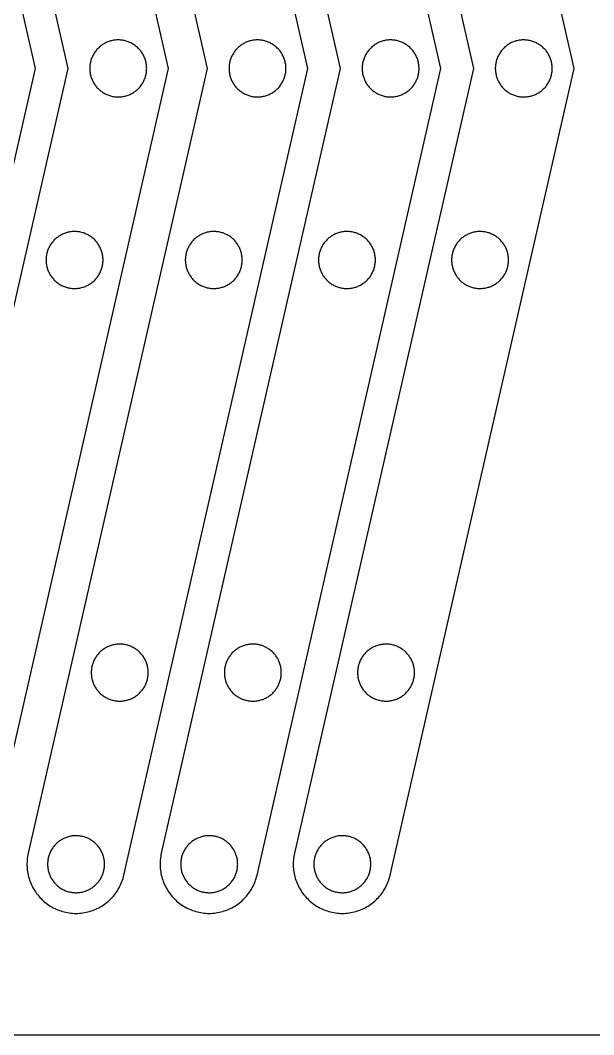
# Model space of a CAD drawing. Header units: millimetres. Extents: x 0 to 600, y 0 to 300.
# Drawn here: x 69.1 to 156.7, y 0 to 154.9 of the extents above; entities that cross this region are included whole.
import ezdxf

# ---------------------------------------------------------------- set-up
doc = ezdxf.new("R2010")
doc.units = ezdxf.units.MM
doc.header["$MEASUREMENT"] = 0
doc.layers.add('Default', color=18, linetype='Continuous', true_color=0x000000)

msp = doc.modelspace()

# ---------------------------------------------------------------- linework, layer by layer
at = {"layer": 'Default'}
for points in [[(0, 0), (600, 0), (600, 300), (0, 300), (0, 0)], [(43.26, 24.36), (71.37, 147.52), (43.26, 270.67)], [(63.61, 24.36), (91.72, 147.52), (63.61, 270.67)], [(84.89, 24.36), (113, 147.52), (84.89, 270.67)], [(105.24, 24.36), (133.35, 147.52), (105.24, 270.67)], [(125.59, 24.36), (153.7, 147.52), (125.59, 270.67)], [(48.99, 267.33), (76.33, 147.52), (48.99, 27.7)], [(70.27, 267.33), (97.61, 147.52), (70.27, 27.7)], [(90.61, 267.33), (117.96, 147.52), (90.61, 27.7)], [(110.96, 267.33), (138.31, 147.52), (110.96, 27.7)], [(88.38, 147.52), (88.37, 147.67), (88.37, 147.82), (88.35, 147.97), (88.34, 148.12), (88.31, 148.27), (88.28, 148.42), (88.25, 148.56), (88.21, 148.71), (88.17, 148.85), (88.12, 149), (88.06, 149.14), (88, 149.28), (87.94, 149.41), (87.87, 149.55), (87.8, 149.68), (87.72, 149.81), (87.64, 149.94), (87.55, 150.06), (87.46, 150.18), (87.37, 150.3), (87.27, 150.41), (87.17, 150.52), (87.06, 150.63), (86.95, 150.74), (86.84, 150.83), (86.72, 150.93), (86.6, 151.02), (86.48, 151.11), (86.35, 151.19), (86.22, 151.27), (86.09, 151.34), (85.96, 151.41), (85.82, 151.48), (85.68, 151.54), (85.54, 151.59), (85.4, 151.64), (85.26, 151.69), (85.11, 151.73), (84.96, 151.76), (84.82, 151.79), (84.67, 151.82), (84.52, 151.84), (84.37, 151.85), (84.22, 151.86), (84.06, 151.87), (83.91, 151.86), (83.76, 151.86), (83.61, 151.85), (83.46, 151.83), (83.31, 151.81), (83.16, 151.78), (83.02, 151.75), (82.87, 151.71), (82.73, 151.67), (82.58, 151.62), (82.44, 151.57), (82.3, 151.51), (82.16, 151.45), (82.03, 151.38), (81.9, 151.31), (81.77, 151.23), (81.64, 151.15), (81.51, 151.07), (81.39, 150.98), (81.27, 150.88), (81.16, 150.79), (81.05, 150.68), (80.94, 150.58), (80.83, 150.47), (80.73, 150.36), (80.64, 150.24), (80.54, 150.12), (80.46, 150), (80.37, 149.87), (80.29, 149.75), (80.22, 149.61), (80.15, 149.48), (80.08, 149.34), (80.02, 149.21), (79.96, 149.07), (79.91, 148.92), (79.86, 148.78), (79.82, 148.64), (79.79, 148.49), (79.76, 148.34), (79.73, 148.19), (79.71, 148.04), (79.69, 147.89), (79.68, 147.74), (79.68, 147.59), (79.68, 147.44), (79.68, 147.29), (79.69, 147.14), (79.71, 146.99), (79.73, 146.84), (79.76, 146.69), (79.79, 146.54), (79.82, 146.4), (79.86, 146.25), (79.91, 146.11), (79.96, 145.97), (80.02, 145.83), (80.08, 145.69), (80.15, 145.55), (80.22, 145.42), (80.29, 145.29), (80.37, 145.16), (80.46, 145.03), (80.54, 144.91), (80.64, 144.79), (80.73, 144.68), (80.83, 144.56), (80.94, 144.45), (81.05, 144.35), (81.16, 144.25), (81.27, 144.15), (81.39, 144.06), (81.51, 143.97), (81.64, 143.88), (81.77, 143.8), (81.9, 143.72), (82.03, 143.65), (82.16, 143.59), (82.3, 143.52), (82.44, 143.47), (82.58, 143.41), (82.73, 143.37), (82.87, 143.32), (83.02, 143.28), (83.16, 143.25), (83.31, 143.22), (83.46, 143.2), (83.61, 143.19), (83.76, 143.17), (83.91, 143.17), (84.06, 143.17), (84.22, 143.17), (84.37, 143.18), (84.52, 143.19), (84.67, 143.21), (84.82, 143.24), (84.96, 143.27), (85.11, 143.3), (85.26, 143.34), (85.4, 143.39), (85.54, 143.44), (85.68, 143.49), (85.82, 143.55), (85.96, 143.62), (86.09, 143.69), (86.22, 143.76), (86.35, 143.84), (86.48, 143.92), (86.6, 144.01), (86.72, 144.1), (86.84, 144.2), (86.95, 144.3), (87.06, 144.4), (87.17, 144.51), (87.27, 144.62), (87.37, 144.73), (87.46, 144.85), (87.55, 144.97), (87.64, 145.1), (87.72, 145.22), (87.8, 145.35), (87.87, 145.48), (87.94, 145.62), (88, 145.76), (88.06, 145.89), (88.12, 146.04), (88.17, 146.18), (88.21, 146.32), (88.25, 146.47), (88.28, 146.62), (88.31, 146.76), (88.34, 146.91), (88.35, 147.06), (88.37, 147.21), (88.37, 147.36), (88.38, 147.52)], [(109.66, 147.52), (109.66, 147.67), (109.65, 147.82), (109.63, 147.97), (109.62, 148.12), (109.59, 148.27), (109.56, 148.42), (109.53, 148.56), (109.49, 148.71), (109.45, 148.85), (109.4, 149), (109.34, 149.14), (109.29, 149.28), (109.22, 149.41), (109.15, 149.55), (109.08, 149.68), (109, 149.81), (108.92, 149.94), (108.84, 150.06), (108.75, 150.18), (108.65, 150.3), (108.55, 150.41), (108.45, 150.52), (108.34, 150.63), (108.23, 150.74), (108.12, 150.83), (108, 150.93), (107.88, 151.02), (107.76, 151.11), (107.63, 151.19), (107.5, 151.27), (107.37, 151.34), (107.24, 151.41), (107.1, 151.48), (106.96, 151.54), (106.82, 151.59), (106.68, 151.64), (106.54, 151.69), (106.39, 151.73), (106.24, 151.76), (106.1, 151.79), (105.95, 151.82), (105.8, 151.84), (105.65, 151.85), (105.5, 151.86), (105.35, 151.87), (105.19, 151.86), (105.04, 151.86), (104.89, 151.85), (104.74, 151.83), (104.59, 151.81), (104.45, 151.78), (104.3, 151.75), (104.15, 151.71), (104.01, 151.67), (103.86, 151.62), (103.72, 151.57), (103.58, 151.51), (103.44, 151.45), (103.31, 151.38), (103.18, 151.31), (103.05, 151.23), (102.92, 151.15), (102.79, 151.07), (102.67, 150.98), (102.55, 150.88), (102.44, 150.79), (102.33, 150.68), (102.22, 150.58), (102.11, 150.47), (102.01, 150.36), (101.92, 150.24), (101.82, 150.12), (101.74, 150), (101.65, 149.87), (101.57, 149.75), (101.5, 149.61), (101.43, 149.48), (101.36, 149.34), (101.3, 149.21), (101.24, 149.07), (101.19, 148.92), (101.15, 148.78), (101.1, 148.64), (101.07, 148.49), (101.04, 148.34), (101.01, 148.19), (100.99, 148.04), (100.97, 147.89), (100.96, 147.74), (100.96, 147.59), (100.96, 147.44), (100.96, 147.29), (100.97, 147.14), (100.99, 146.99), (101.01, 146.84), (101.04, 146.69), (101.07, 146.54), (101.1, 146.4), (101.15, 146.25), (101.19, 146.11), (101.24, 145.97), (101.3, 145.83), (101.36, 145.69), (101.43, 145.55), (101.5, 145.42), (101.57, 145.29), (101.65, 145.16), (101.74, 145.03), (101.82, 144.91), (101.92, 144.79), (102.01, 144.68), (102.11, 144.56), (102.22, 144.45), (102.33, 144.35), (102.44, 144.25), (102.55, 144.15), (102.67, 144.06), (102.79, 143.97), (102.92, 143.88), (103.05, 143.8), (103.18, 143.72), (103.31, 143.65), (103.44, 143.59), (103.58, 143.52), (103.72, 143.47), (103.86, 143.41), (104.01, 143.37), (104.15, 143.32), (104.3, 143.28), (104.45, 143.25), (104.59, 143.22), (104.74, 143.2), (104.89, 143.19), (105.04, 143.17), (105.19, 143.17), (105.35, 143.17), (105.5, 143.17), (105.65, 143.18), (105.8, 143.19), (105.95, 143.21), (106.1, 143.24), (106.24, 143.27), (106.39, 143.3), (106.54, 143.34), (106.68, 143.39), (106.82, 143.44), (106.96, 143.49), (107.1, 143.55), (107.24, 143.62), (107.37, 143.69), (107.5, 143.76), (107.63, 143.84), (107.76, 143.92), (107.88, 144.01), (108, 144.1), (108.12, 144.2), (108.23, 144.3), (108.34, 144.4), (108.45, 144.51), (108.55, 144.62), (108.65, 144.73), (108.75, 144.85), (108.84, 144.97), (108.92, 145.1), (109, 145.22), (109.08, 145.35), (109.15, 145.48), (109.22, 145.62), (109.29, 145.76), (109.34, 145.89), (109.4, 146.04), (109.45, 146.18), (109.49, 146.32), (109.53, 146.47), (109.56, 146.62), (109.59, 146.76), (109.62, 146.91), (109.63, 147.06), (109.65, 147.21), (109.66, 147.36), (109.66, 147.52)], [(130.01, 147.52), (130, 147.67), (129.99, 147.82), (129.98, 147.97), (129.96, 148.12), (129.94, 148.27), (129.91, 148.42), (129.88, 148.56), (129.84, 148.71), (129.79, 148.85), (129.75, 149), (129.69, 149.14), (129.63, 149.28), (129.57, 149.41), (129.5, 149.55), (129.43, 149.68), (129.35, 149.81), (129.27, 149.94), (129.18, 150.06), (129.09, 150.18), (129, 150.3), (128.9, 150.41), (128.8, 150.52), (128.69, 150.63), (128.58, 150.74), (128.47, 150.83), (128.35, 150.93), (128.23, 151.02), (128.11, 151.11), (127.98, 151.19), (127.85, 151.27), (127.72, 151.34), (127.59, 151.41), (127.45, 151.48), (127.31, 151.54), (127.17, 151.59), (127.03, 151.64), (126.88, 151.69), (126.74, 151.73), (126.59, 151.76), (126.44, 151.79), (126.29, 151.82), (126.15, 151.84), (125.99, 151.85), (125.84, 151.86), (125.69, 151.87), (125.54, 151.86), (125.39, 151.86), (125.24, 151.85), (125.09, 151.83), (124.94, 151.81), (124.79, 151.78), (124.65, 151.75), (124.5, 151.71), (124.35, 151.67), (124.21, 151.62), (124.07, 151.57), (123.93, 151.51), (123.79, 151.45), (123.66, 151.38), (123.52, 151.31), (123.39, 151.23), (123.27, 151.15), (123.14, 151.07), (123.02, 150.98), (122.9, 150.88), (122.79, 150.79), (122.67, 150.68), (122.57, 150.58), (122.46, 150.47), (122.36, 150.36), (122.26, 150.24), (122.17, 150.12), (122.08, 150), (122, 149.87), (121.92, 149.75), (121.84, 149.61), (121.77, 149.48), (121.71, 149.34), (121.65, 149.21), (121.59, 149.07), (121.54, 148.92), (121.49, 148.78), (121.45, 148.64), (121.42, 148.49), (121.38, 148.34), (121.36, 148.19), (121.34, 148.04), (121.32, 147.89), (121.31, 147.74), (121.31, 147.59), (121.31, 147.44), (121.31, 147.29), (121.32, 147.14), (121.34, 146.99), (121.36, 146.84), (121.38, 146.69), (121.42, 146.54), (121.45, 146.4), (121.49, 146.25), (121.54, 146.11), (121.59, 145.97), (121.65, 145.83), (121.71, 145.69), (121.77, 145.55), (121.84, 145.42), (121.92, 145.29), (122, 145.16), (122.08, 145.03), (122.17, 144.91), (122.26, 144.79), (122.36, 144.68), (122.46, 144.56), (122.57, 144.45), (122.67, 144.35), (122.79, 144.25), (122.9, 144.15), (123.02, 144.06), (123.14, 143.97), (123.27, 143.88), (123.39, 143.8), (123.52, 143.72), (123.66, 143.65), (123.79, 143.59), (123.93, 143.52), (124.07, 143.47), (124.21, 143.41), (124.35, 143.37), (124.5, 143.32), (124.65, 143.28), (124.79, 143.25), (124.94, 143.22), (125.09, 143.2), (125.24, 143.19), (125.39, 143.17), (125.54, 143.17), (125.69, 143.17), (125.84, 143.17), (125.99, 143.18), (126.15, 143.19), (126.29, 143.21), (126.44, 143.24), (126.59, 143.27), (126.74, 143.3), (126.88, 143.34), (127.03, 143.39), (127.17, 143.44), (127.31, 143.49), (127.45, 143.55), (127.59, 143.62), (127.72, 143.69), (127.85, 143.76), (127.98, 143.84), (128.11, 143.92), (128.23, 144.01), (128.35, 144.1), (128.47, 144.2), (128.58, 144.3), (128.69, 144.4), (128.8, 144.51), (128.9, 144.62), (129, 144.73), (129.09, 144.85), (129.18, 144.97), (129.27, 145.1), (129.35, 145.22), (129.43, 145.35), (129.5, 145.48), (129.57, 145.62), (129.63, 145.76), (129.69, 145.89), (129.75, 146.04), (129.79, 146.18), (129.84, 146.32), (129.88, 146.47), (129.91, 146.62), (129.94, 146.76), (129.96, 146.91), (129.98, 147.06), (129.99, 147.21), (130, 147.36), (130.01, 147.52)], [(150.35, 147.52), (150.35, 147.67), (150.34, 147.82), (150.33, 147.97), (150.31, 148.12), (150.29, 148.27), (150.26, 148.42), (150.23, 148.56), (150.19, 148.71), (150.14, 148.85), (150.09, 149), (150.04, 149.14), (149.98, 149.28), (149.92, 149.41), (149.85, 149.55), (149.78, 149.68), (149.7, 149.81), (149.62, 149.94), (149.53, 150.06), (149.44, 150.18), (149.35, 150.3), (149.25, 150.41), (149.14, 150.52), (149.04, 150.63), (148.93, 150.74), (148.82, 150.83), (148.7, 150.93), (148.58, 151.02), (148.45, 151.11), (148.33, 151.19), (148.2, 151.27), (148.07, 151.34), (147.93, 151.41), (147.8, 151.48), (147.66, 151.54), (147.52, 151.59), (147.38, 151.64), (147.23, 151.69), (147.09, 151.73), (146.94, 151.76), (146.79, 151.79), (146.64, 151.82), (146.49, 151.84), (146.34, 151.85), (146.19, 151.86), (146.04, 151.87), (145.89, 151.86), (145.74, 151.86), (145.59, 151.85), (145.44, 151.83), (145.29, 151.81), (145.14, 151.78), (144.99, 151.75), (144.85, 151.71), (144.7, 151.67), (144.56, 151.62), (144.42, 151.57), (144.28, 151.51), (144.14, 151.45), (144, 151.38), (143.87, 151.31), (143.74, 151.23), (143.61, 151.15), (143.49, 151.07), (143.37, 150.98), (143.25, 150.88), (143.13, 150.79), (143.02, 150.68), (142.91, 150.58), (142.81, 150.47), (142.71, 150.36), (142.61, 150.24), (142.52, 150.12), (142.43, 150), (142.35, 149.87), (142.27, 149.75), (142.19, 149.61), (142.12, 149.48), (142.06, 149.34), (141.99, 149.21), (141.94, 149.07), (141.89, 148.92), (141.84, 148.78), (141.8, 148.64), (141.76, 148.49), (141.73, 148.34), (141.71, 148.19), (141.69, 148.04), (141.67, 147.89), (141.66, 147.74), (141.65, 147.59), (141.65, 147.44), (141.66, 147.29), (141.67, 147.14), (141.69, 146.99), (141.71, 146.84), (141.73, 146.69), (141.76, 146.54), (141.8, 146.4), (141.84, 146.25), (141.89, 146.11), (141.94, 145.97), (141.99, 145.83), (142.06, 145.69), (142.12, 145.55), (142.19, 145.42), (142.27, 145.29), (142.35, 145.16), (142.43, 145.03), (142.52, 144.91), (142.61, 144.79), (142.71, 144.68), (142.81, 144.56), (142.91, 144.45), (143.02, 144.35), (143.13, 144.25), (143.25, 144.15), (143.37, 144.06), (143.49, 143.97), (143.61, 143.88), (143.74, 143.8), (143.87, 143.72), (144, 143.65), (144.14, 143.59), (144.28, 143.52), (144.42, 143.47), (144.56, 143.41), (144.7, 143.37), (144.85, 143.32), (144.99, 143.28), (145.14, 143.25), (145.29, 143.22), (145.44, 143.2), (145.59, 143.19), (145.74, 143.17), (145.89, 143.17), (146.04, 143.17), (146.19, 143.17), (146.34, 143.18), (146.49, 143.19), (146.64, 143.21), (146.79, 143.24), (146.94, 143.27), (147.09, 143.3), (147.23, 143.34), (147.38, 143.39), (147.52, 143.44), (147.66, 143.49), (147.8, 143.55), (147.93, 143.62), (148.07, 143.69), (148.2, 143.76), (148.33, 143.84), (148.45, 143.92), (148.58, 144.01), (148.7, 144.1), (148.82, 144.2), (148.93, 144.3), (149.04, 144.4), (149.14, 144.51), (149.25, 144.62), (149.35, 144.73), (149.44, 144.85), (149.53, 144.97), (149.62, 145.1), (149.7, 145.22), (149.78, 145.35), (149.85, 145.48), (149.92, 145.62), (149.98, 145.76), (150.04, 145.89), (150.09, 146.04), (150.14, 146.18), (150.19, 146.32), (150.23, 146.47), (150.26, 146.62), (150.29, 146.76), (150.31, 146.91), (150.33, 147.06), (150.34, 147.21), (150.35, 147.36), (150.35, 147.52)], [(81.7, 118.27), (81.7, 118.42), (81.69, 118.57), (81.68, 118.72), (81.66, 118.87), (81.64, 119.02), (81.61, 119.17), (81.57, 119.31), (81.53, 119.46), (81.49, 119.61), (81.44, 119.75), (81.39, 119.89), (81.33, 120.03), (81.27, 120.17), (81.2, 120.3), (81.12, 120.43), (81.05, 120.56), (80.97, 120.69), (80.88, 120.81), (80.79, 120.93), (80.69, 121.05), (80.6, 121.17), (80.49, 121.28), (80.39, 121.38), (80.28, 121.49), (80.16, 121.59), (80.05, 121.68), (79.93, 121.77), (79.8, 121.86), (79.68, 121.94), (79.55, 122.02), (79.42, 122.1), (79.28, 122.17), (79.15, 122.23), (79.01, 122.29), (78.87, 122.35), (78.72, 122.4), (78.58, 122.44), (78.43, 122.48), (78.29, 122.52), (78.14, 122.55), (77.99, 122.57), (77.84, 122.59), (77.69, 122.6), (77.54, 122.61), (77.39, 122.62), (77.24, 122.62), (77.09, 122.61), (76.94, 122.6), (76.79, 122.58), (76.64, 122.56), (76.49, 122.53), (76.34, 122.5), (76.2, 122.46), (76.05, 122.42), (75.91, 122.37), (75.77, 122.32), (75.63, 122.26), (75.49, 122.2), (75.35, 122.13), (75.22, 122.06), (75.09, 121.98), (74.96, 121.9), (74.84, 121.82), (74.72, 121.73), (74.6, 121.64), (74.48, 121.54), (74.37, 121.44), (74.26, 121.33), (74.16, 121.22), (74.06, 121.11), (73.96, 120.99), (73.87, 120.87), (73.78, 120.75), (73.7, 120.63), (73.62, 120.5), (73.54, 120.37), (73.47, 120.23), (73.4, 120.1), (73.34, 119.96), (73.29, 119.82), (73.24, 119.68), (73.19, 119.53), (73.15, 119.39), (73.11, 119.24), (73.08, 119.09), (73.05, 118.94), (73.03, 118.8), (73.02, 118.65), (73.01, 118.49), (73, 118.34), (73, 118.19), (73.01, 118.04), (73.02, 117.89), (73.03, 117.74), (73.05, 117.59), (73.08, 117.44), (73.11, 117.29), (73.15, 117.15), (73.19, 117), (73.24, 116.86), (73.29, 116.72), (73.34, 116.58), (73.4, 116.44), (73.47, 116.3), (73.54, 116.17), (73.62, 116.04), (73.7, 115.91), (73.78, 115.79), (73.87, 115.66), (73.96, 115.54), (74.06, 115.43), (74.16, 115.31), (74.26, 115.21), (74.37, 115.1), (74.48, 115), (74.6, 114.9), (74.72, 114.81), (74.84, 114.72), (74.96, 114.63), (75.09, 114.55), (75.22, 114.48), (75.35, 114.4), (75.49, 114.34), (75.63, 114.27), (75.77, 114.22), (75.91, 114.16), (76.05, 114.12), (76.2, 114.07), (76.34, 114.04), (76.49, 114), (76.64, 113.98), (76.79, 113.95), (76.94, 113.94), (77.09, 113.93), (77.24, 113.92), (77.39, 113.92), (77.54, 113.92), (77.69, 113.93), (77.84, 113.95), (77.99, 113.97), (78.14, 113.99), (78.29, 114.02), (78.43, 114.06), (78.58, 114.1), (78.72, 114.14), (78.87, 114.19), (79.01, 114.25), (79.15, 114.31), (79.28, 114.37), (79.42, 114.44), (79.55, 114.51), (79.68, 114.59), (79.8, 114.67), (79.93, 114.76), (80.05, 114.85), (80.16, 114.95), (80.28, 115.05), (80.39, 115.15), (80.49, 115.26), (80.6, 115.37), (80.69, 115.48), (80.79, 115.6), (80.88, 115.72), (80.97, 115.85), (81.05, 115.97), (81.12, 116.1), (81.2, 116.24), (81.27, 116.37), (81.33, 116.51), (81.39, 116.65), (81.44, 116.79), (81.49, 116.93), (81.53, 117.08), (81.57, 117.22), (81.61, 117.37), (81.64, 117.52), (81.66, 117.67), (81.68, 117.82), (81.69, 117.97), (81.7, 118.12), (81.7, 118.27)], [(102.98, 118.27), (102.98, 118.42), (102.97, 118.57), (102.96, 118.72), (102.94, 118.87), (102.92, 119.02), (102.89, 119.17), (102.85, 119.31), (102.82, 119.46), (102.77, 119.61), (102.72, 119.75), (102.67, 119.89), (102.61, 120.03), (102.55, 120.17), (102.48, 120.3), (102.41, 120.43), (102.33, 120.56), (102.25, 120.69), (102.16, 120.81), (102.07, 120.93), (101.98, 121.05), (101.88, 121.17), (101.77, 121.28), (101.67, 121.38), (101.56, 121.49), (101.44, 121.59), (101.33, 121.68), (101.21, 121.77), (101.08, 121.86), (100.96, 121.94), (100.83, 122.02), (100.7, 122.1), (100.56, 122.17), (100.43, 122.23), (100.29, 122.29), (100.15, 122.35), (100.01, 122.4), (99.86, 122.44), (99.72, 122.48), (99.57, 122.52), (99.42, 122.55), (99.27, 122.57), (99.12, 122.59), (98.97, 122.6), (98.82, 122.61), (98.67, 122.62), (98.52, 122.62), (98.37, 122.61), (98.22, 122.6), (98.07, 122.58), (97.92, 122.56), (97.77, 122.53), (97.62, 122.5), (97.48, 122.46), (97.33, 122.42), (97.19, 122.37), (97.05, 122.32), (96.91, 122.26), (96.77, 122.2), (96.63, 122.13), (96.5, 122.06), (96.37, 121.98), (96.24, 121.9), (96.12, 121.82), (96, 121.73), (95.88, 121.64), (95.76, 121.54), (95.65, 121.44), (95.54, 121.33), (95.44, 121.22), (95.34, 121.11), (95.24, 120.99), (95.15, 120.87), (95.06, 120.75), (94.98, 120.63), (94.9, 120.5), (94.82, 120.37), (94.75, 120.23), (94.69, 120.1), (94.62, 119.96), (94.57, 119.82), (94.52, 119.68), (94.47, 119.53), (94.43, 119.39), (94.39, 119.24), (94.36, 119.09), (94.34, 118.94), (94.31, 118.8), (94.3, 118.65), (94.29, 118.49), (94.28, 118.34), (94.28, 118.19), (94.29, 118.04), (94.3, 117.89), (94.31, 117.74), (94.34, 117.59), (94.36, 117.44), (94.39, 117.29), (94.43, 117.15), (94.47, 117), (94.52, 116.86), (94.57, 116.72), (94.62, 116.58), (94.69, 116.44), (94.75, 116.3), (94.82, 116.17), (94.9, 116.04), (94.98, 115.91), (95.06, 115.79), (95.15, 115.66), (95.24, 115.54), (95.34, 115.43), (95.44, 115.31), (95.54, 115.21), (95.65, 115.1), (95.76, 115), (95.88, 114.9), (96, 114.81), (96.12, 114.72), (96.24, 114.63), (96.37, 114.55), (96.5, 114.48), (96.63, 114.4), (96.77, 114.34), (96.91, 114.27), (97.05, 114.22), (97.19, 114.16), (97.33, 114.12), (97.48, 114.07), (97.62, 114.04), (97.77, 114), (97.92, 113.98), (98.07, 113.95), (98.22, 113.94), (98.37, 113.93), (98.52, 113.92), (98.67, 113.92), (98.82, 113.92), (98.97, 113.93), (99.12, 113.95), (99.27, 113.97), (99.42, 113.99), (99.57, 114.02), (99.72, 114.06), (99.86, 114.1), (100.01, 114.14), (100.15, 114.19), (100.29, 114.25), (100.43, 114.31), (100.56, 114.37), (100.7, 114.44), (100.83, 114.51), (100.96, 114.59), (101.08, 114.67), (101.21, 114.76), (101.33, 114.85), (101.44, 114.95), (101.56, 115.05), (101.67, 115.15), (101.77, 115.26), (101.88, 115.37), (101.98, 115.48), (102.07, 115.6), (102.16, 115.72), (102.25, 115.85), (102.33, 115.97), (102.41, 116.1), (102.48, 116.24), (102.55, 116.37), (102.61, 116.51), (102.67, 116.65), (102.72, 116.79), (102.77, 116.93), (102.82, 117.08), (102.85, 117.22), (102.89, 117.37), (102.92, 117.52), (102.94, 117.67), (102.96, 117.82), (102.97, 117.97), (102.98, 118.12), (102.98, 118.27)], [(123.33, 118.27), (123.33, 118.42), (123.32, 118.57), (123.31, 118.72), (123.29, 118.87), (123.26, 119.02), (123.24, 119.17), (123.2, 119.31), (123.16, 119.46), (123.12, 119.61), (123.07, 119.75), (123.02, 119.89), (122.96, 120.03), (122.89, 120.17), (122.83, 120.3), (122.75, 120.43), (122.68, 120.56), (122.59, 120.69), (122.51, 120.81), (122.42, 120.93), (122.32, 121.05), (122.22, 121.17), (122.12, 121.28), (122.02, 121.38), (121.91, 121.49), (121.79, 121.59), (121.68, 121.68), (121.55, 121.77), (121.43, 121.86), (121.31, 121.94), (121.18, 122.02), (121.04, 122.1), (120.91, 122.17), (120.77, 122.23), (120.64, 122.29), (120.5, 122.35), (120.35, 122.4), (120.21, 122.44), (120.06, 122.48), (119.92, 122.52), (119.77, 122.55), (119.62, 122.57), (119.47, 122.59), (119.32, 122.6), (119.17, 122.61), (119.02, 122.62), (118.87, 122.62), (118.72, 122.61), (118.57, 122.6), (118.42, 122.58), (118.27, 122.56), (118.12, 122.53), (117.97, 122.5), (117.82, 122.46), (117.68, 122.42), (117.54, 122.37), (117.39, 122.32), (117.25, 122.26), (117.12, 122.2), (116.98, 122.13), (116.85, 122.06), (116.72, 121.98), (116.59, 121.9), (116.47, 121.82), (116.34, 121.73), (116.23, 121.64), (116.11, 121.54), (116, 121.44), (115.89, 121.33), (115.79, 121.22), (115.69, 121.11), (115.59, 120.99), (115.5, 120.87), (115.41, 120.75), (115.32, 120.63), (115.24, 120.5), (115.17, 120.37), (115.1, 120.23), (115.03, 120.1), (114.97, 119.96), (114.92, 119.82), (114.86, 119.68), (114.82, 119.53), (114.78, 119.39), (114.74, 119.24), (114.71, 119.09), (114.68, 118.94), (114.66, 118.8), (114.65, 118.65), (114.64, 118.49), (114.63, 118.34), (114.63, 118.19), (114.64, 118.04), (114.65, 117.89), (114.66, 117.74), (114.68, 117.59), (114.71, 117.44), (114.74, 117.29), (114.78, 117.15), (114.82, 117), (114.86, 116.86), (114.92, 116.72), (114.97, 116.58), (115.03, 116.44), (115.1, 116.3), (115.17, 116.17), (115.24, 116.04), (115.32, 115.91), (115.41, 115.79), (115.5, 115.66), (115.59, 115.54), (115.69, 115.43), (115.79, 115.31), (115.89, 115.21), (116, 115.1), (116.11, 115), (116.23, 114.9), (116.34, 114.81), (116.47, 114.72), (116.59, 114.63), (116.72, 114.55), (116.85, 114.48), (116.98, 114.4), (117.12, 114.34), (117.25, 114.27), (117.39, 114.22), (117.54, 114.16), (117.68, 114.12), (117.82, 114.07), (117.97, 114.04), (118.12, 114), (118.27, 113.98), (118.42, 113.95), (118.57, 113.94), (118.72, 113.93), (118.87, 113.92), (119.02, 113.92), (119.17, 113.92), (119.32, 113.93), (119.47, 113.95), (119.62, 113.97), (119.77, 113.99), (119.92, 114.02), (120.06, 114.06), (120.21, 114.1), (120.35, 114.14), (120.5, 114.19), (120.64, 114.25), (120.77, 114.31), (120.91, 114.37), (121.04, 114.44), (121.18, 114.51), (121.31, 114.59), (121.43, 114.67), (121.55, 114.76), (121.68, 114.85), (121.79, 114.95), (121.91, 115.05), (122.02, 115.15), (122.12, 115.26), (122.22, 115.37), (122.32, 115.48), (122.42, 115.6), (122.51, 115.72), (122.59, 115.85), (122.68, 115.97), (122.75, 116.1), (122.83, 116.24), (122.89, 116.37), (122.96, 116.51), (123.02, 116.65), (123.07, 116.79), (123.12, 116.93), (123.16, 117.08), (123.2, 117.22), (123.24, 117.37), (123.26, 117.52), (123.29, 117.67), (123.31, 117.82), (123.32, 117.97), (123.33, 118.12), (123.33, 118.27)], [(143.68, 118.27), (143.67, 118.42), (143.67, 118.57), (143.65, 118.72), (143.64, 118.87), (143.61, 119.02), (143.58, 119.17), (143.55, 119.31), (143.51, 119.46), (143.47, 119.61), (143.42, 119.75), (143.36, 119.89), (143.31, 120.03), (143.24, 120.17), (143.17, 120.3), (143.1, 120.43), (143.02, 120.56), (142.94, 120.69), (142.86, 120.81), (142.76, 120.93), (142.67, 121.05), (142.57, 121.17), (142.47, 121.28), (142.36, 121.38), (142.25, 121.49), (142.14, 121.59), (142.02, 121.68), (141.9, 121.77), (141.78, 121.86), (141.65, 121.94), (141.52, 122.02), (141.39, 122.1), (141.26, 122.17), (141.12, 122.23), (140.98, 122.29), (140.84, 122.35), (140.7, 122.4), (140.56, 122.44), (140.41, 122.48), (140.26, 122.52), (140.12, 122.55), (139.97, 122.57), (139.82, 122.59), (139.67, 122.6), (139.52, 122.61), (139.37, 122.62), (139.21, 122.62), (139.06, 122.61), (138.91, 122.6), (138.76, 122.58), (138.61, 122.56), (138.46, 122.53), (138.32, 122.5), (138.17, 122.46), (138.03, 122.42), (137.88, 122.37), (137.74, 122.32), (137.6, 122.26), (137.46, 122.2), (137.33, 122.13), (137.2, 122.06), (137.07, 121.98), (136.94, 121.9), (136.81, 121.82), (136.69, 121.73), (136.57, 121.64), (136.46, 121.54), (136.35, 121.44), (136.24, 121.33), (136.13, 121.22), (136.03, 121.11), (135.94, 120.99), (135.84, 120.87), (135.76, 120.75), (135.67, 120.63), (135.59, 120.5), (135.52, 120.37), (135.45, 120.23), (135.38, 120.1), (135.32, 119.96), (135.26, 119.82), (135.21, 119.68), (135.17, 119.53), (135.12, 119.39), (135.09, 119.24), (135.06, 119.09), (135.03, 118.94), (135.01, 118.8), (134.99, 118.65), (134.98, 118.49), (134.98, 118.34), (134.98, 118.19), (134.98, 118.04), (134.99, 117.89), (135.01, 117.74), (135.03, 117.59), (135.06, 117.44), (135.09, 117.29), (135.12, 117.15), (135.17, 117), (135.21, 116.86), (135.26, 116.72), (135.32, 116.58), (135.38, 116.44), (135.45, 116.3), (135.52, 116.17), (135.59, 116.04), (135.67, 115.91), (135.76, 115.79), (135.84, 115.66), (135.94, 115.54), (136.03, 115.43), (136.13, 115.31), (136.24, 115.21), (136.35, 115.1), (136.46, 115), (136.57, 114.9), (136.69, 114.81), (136.81, 114.72), (136.94, 114.63), (137.07, 114.55), (137.2, 114.48), (137.33, 114.4), (137.46, 114.34), (137.6, 114.27), (137.74, 114.22), (137.88, 114.16), (138.03, 114.12), (138.17, 114.07), (138.32, 114.04), (138.46, 114), (138.61, 113.98), (138.76, 113.95), (138.91, 113.94), (139.06, 113.93), (139.21, 113.92), (139.37, 113.92), (139.52, 113.92), (139.67, 113.93), (139.82, 113.95), (139.97, 113.97), (140.12, 113.99), (140.26, 114.02), (140.41, 114.06), (140.56, 114.1), (140.7, 114.14), (140.84, 114.19), (140.98, 114.25), (141.12, 114.31), (141.26, 114.37), (141.39, 114.44), (141.52, 114.51), (141.65, 114.59), (141.78, 114.67), (141.9, 114.76), (142.02, 114.85), (142.14, 114.95), (142.25, 115.05), (142.36, 115.15), (142.47, 115.26), (142.57, 115.37), (142.67, 115.48), (142.76, 115.6), (142.86, 115.72), (142.94, 115.85), (143.02, 115.97), (143.1, 116.1), (143.17, 116.24), (143.24, 116.37), (143.31, 116.51), (143.36, 116.65), (143.42, 116.79), (143.47, 116.93), (143.51, 117.08), (143.55, 117.22), (143.58, 117.37), (143.61, 117.52), (143.64, 117.67), (143.65, 117.82), (143.67, 117.97), (143.67, 118.12), (143.68, 118.27)], [(88.6, 55.28), (88.6, 55.43), (88.59, 55.58), (88.58, 55.73), (88.56, 55.88), (88.54, 56.03), (88.51, 56.18), (88.48, 56.32), (88.44, 56.47), (88.39, 56.61), (88.35, 56.76), (88.29, 56.9), (88.23, 57.04), (88.17, 57.17), (88.1, 57.31), (88.03, 57.44), (87.95, 57.57), (87.87, 57.7), (87.78, 57.82), (87.69, 57.94), (87.6, 58.06), (87.5, 58.17), (87.4, 58.28), (87.29, 58.39), (87.18, 58.5), (87.07, 58.6), (86.95, 58.69), (86.83, 58.78), (86.71, 58.87), (86.58, 58.95), (86.45, 59.03), (86.32, 59.1), (86.19, 59.17), (86.05, 59.24), (85.91, 59.3), (85.77, 59.35), (85.63, 59.4), (85.48, 59.45), (85.34, 59.49), (85.19, 59.52), (85.04, 59.55), (84.89, 59.58), (84.74, 59.6), (84.59, 59.61), (84.44, 59.62), (84.29, 59.63), (84.14, 59.62), (83.99, 59.62), (83.84, 59.61), (83.69, 59.59), (83.54, 59.57), (83.39, 59.54), (83.24, 59.51), (83.1, 59.47), (82.95, 59.43), (82.81, 59.38), (82.67, 59.33), (82.53, 59.27), (82.39, 59.21), (82.26, 59.14), (82.12, 59.07), (81.99, 58.99), (81.87, 58.91), (81.74, 58.83), (81.62, 58.74), (81.5, 58.64), (81.39, 58.55), (81.27, 58.44), (81.17, 58.34), (81.06, 58.23), (80.96, 58.12), (80.86, 58), (80.77, 57.88), (80.68, 57.76), (80.6, 57.63), (80.52, 57.51), (80.44, 57.37), (80.37, 57.24), (80.31, 57.11), (80.25, 56.97), (80.19, 56.83), (80.14, 56.68), (80.09, 56.54), (80.05, 56.4), (80.01, 56.25), (79.98, 56.1), (79.96, 55.95), (79.94, 55.8), (79.92, 55.65), (79.91, 55.5), (79.91, 55.35), (79.91, 55.2), (79.91, 55.05), (79.92, 54.9), (79.94, 54.75), (79.96, 54.6), (79.98, 54.45), (80.01, 54.3), (80.05, 54.16), (80.09, 54.01), (80.14, 53.87), (80.19, 53.73), (80.25, 53.59), (80.31, 53.45), (80.37, 53.31), (80.44, 53.18), (80.52, 53.05), (80.6, 52.92), (80.68, 52.79), (80.77, 52.67), (80.86, 52.55), (80.96, 52.44), (81.06, 52.32), (81.17, 52.21), (81.27, 52.11), (81.39, 52.01), (81.5, 51.91), (81.62, 51.82), (81.74, 51.73), (81.87, 51.64), (81.99, 51.56), (82.12, 51.48), (82.26, 51.41), (82.39, 51.35), (82.53, 51.28), (82.67, 51.23), (82.81, 51.17), (82.95, 51.13), (83.1, 51.08), (83.24, 51.05), (83.39, 51.01), (83.54, 50.99), (83.69, 50.96), (83.84, 50.95), (83.99, 50.93), (84.14, 50.93), (84.29, 50.93), (84.44, 50.93), (84.59, 50.94), (84.74, 50.95), (84.89, 50.97), (85.04, 51), (85.19, 51.03), (85.34, 51.06), (85.48, 51.1), (85.63, 51.15), (85.77, 51.2), (85.91, 51.25), (86.05, 51.31), (86.19, 51.38), (86.32, 51.45), (86.45, 51.52), (86.58, 51.6), (86.71, 51.68), (86.83, 51.77), (86.95, 51.86), (87.07, 51.96), (87.18, 52.06), (87.29, 52.16), (87.4, 52.27), (87.5, 52.38), (87.6, 52.49), (87.69, 52.61), (87.78, 52.73), (87.87, 52.86), (87.95, 52.98), (88.03, 53.11), (88.1, 53.24), (88.17, 53.38), (88.23, 53.52), (88.29, 53.66), (88.35, 53.8), (88.39, 53.94), (88.44, 54.08), (88.48, 54.23), (88.51, 54.38), (88.54, 54.53), (88.56, 54.67), (88.58, 54.82), (88.59, 54.97), (88.6, 55.13), (88.6, 55.28)], [(108.95, 55.28), (108.95, 55.43), (108.94, 55.58), (108.93, 55.73), (108.91, 55.88), (108.89, 56.03), (108.86, 56.18), (108.82, 56.32), (108.79, 56.47), (108.74, 56.61), (108.69, 56.76), (108.64, 56.9), (108.58, 57.04), (108.52, 57.17), (108.45, 57.31), (108.38, 57.44), (108.3, 57.57), (108.22, 57.7), (108.13, 57.82), (108.04, 57.94), (107.95, 58.06), (107.85, 58.17), (107.74, 58.28), (107.64, 58.39), (107.53, 58.5), (107.41, 58.6), (107.3, 58.69), (107.18, 58.78), (107.05, 58.87), (106.93, 58.95), (106.8, 59.03), (106.67, 59.1), (106.53, 59.17), (106.4, 59.24), (106.26, 59.3), (106.12, 59.35), (105.98, 59.4), (105.83, 59.45), (105.69, 59.49), (105.54, 59.52), (105.39, 59.55), (105.24, 59.58), (105.09, 59.6), (104.94, 59.61), (104.79, 59.62), (104.64, 59.63), (104.49, 59.62), (104.34, 59.62), (104.19, 59.61), (104.04, 59.59), (103.89, 59.57), (103.74, 59.54), (103.59, 59.51), (103.45, 59.47), (103.3, 59.43), (103.16, 59.38), (103.02, 59.33), (102.88, 59.27), (102.74, 59.21), (102.6, 59.14), (102.47, 59.07), (102.34, 58.99), (102.21, 58.91), (102.09, 58.83), (101.97, 58.74), (101.85, 58.64), (101.73, 58.55), (101.62, 58.44), (101.51, 58.34), (101.41, 58.23), (101.31, 58.12), (101.21, 58), (101.12, 57.88), (101.03, 57.76), (100.95, 57.63), (100.87, 57.51), (100.79, 57.37), (100.72, 57.24), (100.66, 57.11), (100.59, 56.97), (100.54, 56.83), (100.49, 56.68), (100.44, 56.54), (100.4, 56.4), (100.36, 56.25), (100.33, 56.1), (100.31, 55.95), (100.28, 55.8), (100.27, 55.65), (100.26, 55.5), (100.25, 55.35), (100.25, 55.2), (100.26, 55.05), (100.27, 54.9), (100.28, 54.75), (100.31, 54.6), (100.33, 54.45), (100.36, 54.3), (100.4, 54.16), (100.44, 54.01), (100.49, 53.87), (100.54, 53.73), (100.59, 53.59), (100.66, 53.45), (100.72, 53.31), (100.79, 53.18), (100.87, 53.05), (100.95, 52.92), (101.03, 52.79), (101.12, 52.67), (101.21, 52.55), (101.31, 52.44), (101.41, 52.32), (101.51, 52.21), (101.62, 52.11), (101.73, 52.01), (101.85, 51.91), (101.97, 51.82), (102.09, 51.73), (102.21, 51.64), (102.34, 51.56), (102.47, 51.48), (102.6, 51.41), (102.74, 51.35), (102.88, 51.28), (103.02, 51.23), (103.16, 51.17), (103.3, 51.13), (103.45, 51.08), (103.59, 51.05), (103.74, 51.01), (103.89, 50.99), (104.04, 50.96), (104.19, 50.95), (104.34, 50.93), (104.49, 50.93), (104.64, 50.93), (104.79, 50.93), (104.94, 50.94), (105.09, 50.95), (105.24, 50.97), (105.39, 51), (105.54, 51.03), (105.69, 51.06), (105.83, 51.1), (105.98, 51.15), (106.12, 51.2), (106.26, 51.25), (106.4, 51.31), (106.53, 51.38), (106.67, 51.45), (106.8, 51.52), (106.93, 51.6), (107.05, 51.68), (107.18, 51.77), (107.3, 51.86), (107.41, 51.96), (107.53, 52.06), (107.64, 52.16), (107.74, 52.27), (107.85, 52.38), (107.95, 52.49), (108.04, 52.61), (108.13, 52.73), (108.22, 52.86), (108.3, 52.98), (108.38, 53.11), (108.45, 53.24), (108.52, 53.38), (108.58, 53.52), (108.64, 53.66), (108.69, 53.8), (108.74, 53.94), (108.79, 54.08), (108.82, 54.23), (108.86, 54.38), (108.89, 54.53), (108.91, 54.67), (108.93, 54.82), (108.94, 54.97), (108.95, 55.13), (108.95, 55.28)], [(129.3, 55.28), (129.3, 55.43), (129.29, 55.58), (129.28, 55.73), (129.26, 55.88), (129.23, 56.03), (129.21, 56.18), (129.17, 56.32), (129.13, 56.47), (129.09, 56.61), (129.04, 56.76), (128.99, 56.9), (128.93, 57.04), (128.86, 57.17), (128.8, 57.31), (128.72, 57.44), (128.65, 57.57), (128.56, 57.7), (128.48, 57.82), (128.39, 57.94), (128.29, 58.06), (128.19, 58.17), (128.09, 58.28), (127.99, 58.39), (127.88, 58.5), (127.76, 58.6), (127.65, 58.69), (127.53, 58.78), (127.4, 58.87), (127.28, 58.95), (127.15, 59.03), (127.01, 59.1), (126.88, 59.17), (126.74, 59.24), (126.61, 59.3), (126.47, 59.35), (126.32, 59.4), (126.18, 59.45), (126.03, 59.49), (125.89, 59.52), (125.74, 59.55), (125.59, 59.58), (125.44, 59.6), (125.29, 59.61), (125.14, 59.62), (124.99, 59.63), (124.84, 59.62), (124.69, 59.62), (124.54, 59.61), (124.39, 59.59), (124.24, 59.57), (124.09, 59.54), (123.94, 59.51), (123.79, 59.47), (123.65, 59.43), (123.51, 59.38), (123.36, 59.33), (123.22, 59.27), (123.09, 59.21), (122.95, 59.14), (122.82, 59.07), (122.69, 58.99), (122.56, 58.91), (122.44, 58.83), (122.31, 58.74), (122.2, 58.64), (122.08, 58.55), (121.97, 58.44), (121.86, 58.34), (121.76, 58.23), (121.66, 58.12), (121.56, 58), (121.47, 57.88), (121.38, 57.76), (121.29, 57.63), (121.21, 57.51), (121.14, 57.37), (121.07, 57.24), (121, 57.11), (120.94, 56.97), (120.89, 56.83), (120.83, 56.68), (120.79, 56.54), (120.75, 56.4), (120.71, 56.25), (120.68, 56.1), (120.65, 55.95), (120.63, 55.8), (120.62, 55.65), (120.61, 55.5), (120.6, 55.35), (120.6, 55.2), (120.61, 55.05), (120.62, 54.9), (120.63, 54.75), (120.65, 54.6), (120.68, 54.45), (120.71, 54.3), (120.75, 54.16), (120.79, 54.01), (120.83, 53.87), (120.89, 53.73), (120.94, 53.59), (121, 53.45), (121.07, 53.31), (121.14, 53.18), (121.21, 53.05), (121.29, 52.92), (121.38, 52.79), (121.47, 52.67), (121.56, 52.55), (121.66, 52.44), (121.76, 52.32), (121.86, 52.21), (121.97, 52.11), (122.08, 52.01), (122.2, 51.91), (122.31, 51.82), (122.44, 51.73), (122.56, 51.64), (122.69, 51.56), (122.82, 51.48), (122.95, 51.41), (123.09, 51.35), (123.22, 51.28), (123.36, 51.23), (123.51, 51.17), (123.65, 51.13), (123.79, 51.08), (123.94, 51.05), (124.09, 51.01), (124.24, 50.99), (124.39, 50.96), (124.54, 50.95), (124.69, 50.93), (124.84, 50.93), (124.99, 50.93), (125.14, 50.93), (125.29, 50.94), (125.44, 50.95), (125.59, 50.97), (125.74, 51), (125.89, 51.03), (126.03, 51.06), (126.18, 51.1), (126.32, 51.15), (126.47, 51.2), (126.61, 51.25), (126.74, 51.31), (126.88, 51.38), (127.01, 51.45), (127.15, 51.52), (127.28, 51.6), (127.4, 51.68), (127.53, 51.77), (127.65, 51.86), (127.76, 51.96), (127.88, 52.06), (127.99, 52.16), (128.09, 52.27), (128.19, 52.38), (128.29, 52.49), (128.39, 52.61), (128.48, 52.73), (128.56, 52.86), (128.65, 52.98), (128.72, 53.11), (128.8, 53.24), (128.86, 53.38), (128.93, 53.52), (128.99, 53.66), (129.04, 53.8), (129.09, 53.94), (129.13, 54.08), (129.17, 54.23), (129.21, 54.38), (129.23, 54.53), (129.26, 54.67), (129.28, 54.82), (129.29, 54.97), (129.3, 55.13), (129.3, 55.28)], [(81.93, 26.03), (81.93, 26.18), (81.92, 26.33), (81.91, 26.48), (81.89, 26.63), (81.86, 26.78), (81.84, 26.93), (81.8, 27.08), (81.76, 27.22), (81.72, 27.37), (81.67, 27.51), (81.62, 27.65), (81.56, 27.79), (81.49, 27.93), (81.43, 28.06), (81.35, 28.19), (81.28, 28.32), (81.19, 28.45), (81.11, 28.57), (81.02, 28.69), (80.92, 28.81), (80.82, 28.93), (80.72, 29.04), (80.61, 29.14), (80.5, 29.25), (80.39, 29.35), (80.27, 29.44), (80.15, 29.53), (80.03, 29.62), (79.9, 29.7), (79.78, 29.78), (79.64, 29.86), (79.51, 29.93), (79.37, 29.99), (79.23, 30.05), (79.09, 30.11), (78.95, 30.16), (78.81, 30.2), (78.66, 30.24), (78.52, 30.28), (78.37, 30.31), (78.22, 30.33), (78.07, 30.35), (77.92, 30.37), (77.77, 30.37), (77.62, 30.38), (77.47, 30.38), (77.31, 30.37), (77.16, 30.36), (77.01, 30.34), (76.87, 30.32), (76.72, 30.29), (76.57, 30.26), (76.42, 30.22), (76.28, 30.18), (76.13, 30.13), (75.99, 30.08), (75.85, 30.02), (75.72, 29.96), (75.58, 29.89), (75.45, 29.82), (75.32, 29.74), (75.19, 29.66), (75.07, 29.58), (74.94, 29.49), (74.82, 29.4), (74.71, 29.3), (74.6, 29.2), (74.49, 29.09), (74.39, 28.98), (74.28, 28.87), (74.19, 28.75), (74.1, 28.63), (74.01, 28.51), (73.92, 28.39), (73.84, 28.26), (73.77, 28.13), (73.7, 27.99), (73.63, 27.86), (73.57, 27.72), (73.51, 27.58), (73.46, 27.44), (73.42, 27.29), (73.38, 27.15), (73.34, 27), (73.31, 26.85), (73.28, 26.71), (73.26, 26.56), (73.25, 26.41), (73.23, 26.25), (73.23, 26.1), (73.23, 25.95), (73.23, 25.8), (73.25, 25.65), (73.26, 25.5), (73.28, 25.35), (73.31, 25.2), (73.34, 25.06), (73.38, 24.91), (73.42, 24.76), (73.46, 24.62), (73.51, 24.48), (73.57, 24.34), (73.63, 24.2), (73.7, 24.06), (73.77, 23.93), (73.84, 23.8), (73.92, 23.67), (74.01, 23.55), (74.1, 23.42), (74.19, 23.3), (74.28, 23.19), (74.39, 23.07), (74.49, 22.97), (74.6, 22.86), (74.71, 22.76), (74.82, 22.66), (74.94, 22.57), (75.07, 22.48), (75.19, 22.39), (75.32, 22.31), (75.45, 22.24), (75.58, 22.16), (75.72, 22.1), (75.85, 22.04), (75.99, 21.98), (76.13, 21.93), (76.28, 21.88), (76.42, 21.83), (76.57, 21.8), (76.72, 21.76), (76.87, 21.74), (77.01, 21.72), (77.16, 21.7), (77.31, 21.69), (77.47, 21.68), (77.62, 21.68), (77.77, 21.68), (77.92, 21.69), (78.07, 21.71), (78.22, 21.73), (78.37, 21.75), (78.52, 21.78), (78.66, 21.82), (78.81, 21.86), (78.95, 21.9), (79.09, 21.95), (79.23, 22.01), (79.37, 22.07), (79.51, 22.13), (79.64, 22.2), (79.78, 22.27), (79.9, 22.35), (80.03, 22.44), (80.15, 22.52), (80.27, 22.61), (80.39, 22.71), (80.5, 22.81), (80.61, 22.91), (80.72, 23.02), (80.82, 23.13), (80.92, 23.25), (81.02, 23.36), (81.11, 23.48), (81.19, 23.61), (81.28, 23.73), (81.35, 23.86), (81.43, 24), (81.49, 24.13), (81.56, 24.27), (81.62, 24.41), (81.67, 24.55), (81.72, 24.69), (81.76, 24.84), (81.8, 24.98), (81.84, 25.13), (81.86, 25.28), (81.89, 25.43), (81.91, 25.58), (81.92, 25.73), (81.93, 25.88), (81.93, 26.03)], [(102.28, 26.03), (102.27, 26.18), (102.27, 26.33), (102.25, 26.48), (102.23, 26.63), (102.21, 26.78), (102.18, 26.93), (102.15, 27.08), (102.11, 27.22), (102.07, 27.37), (102.02, 27.51), (101.96, 27.65), (101.9, 27.79), (101.84, 27.93), (101.77, 28.06), (101.7, 28.19), (101.62, 28.32), (101.54, 28.45), (101.45, 28.57), (101.36, 28.69), (101.27, 28.81), (101.17, 28.93), (101.07, 29.04), (100.96, 29.14), (100.85, 29.25), (100.74, 29.35), (100.62, 29.44), (100.5, 29.53), (100.38, 29.62), (100.25, 29.7), (100.12, 29.78), (99.99, 29.86), (99.86, 29.93), (99.72, 29.99), (99.58, 30.05), (99.44, 30.11), (99.3, 30.16), (99.16, 30.2), (99.01, 30.24), (98.86, 30.28), (98.72, 30.31), (98.57, 30.33), (98.42, 30.35), (98.27, 30.37), (98.12, 30.37), (97.96, 30.38), (97.81, 30.38), (97.66, 30.37), (97.51, 30.36), (97.36, 30.34), (97.21, 30.32), (97.06, 30.29), (96.92, 30.26), (96.77, 30.22), (96.63, 30.18), (96.48, 30.13), (96.34, 30.08), (96.2, 30.02), (96.06, 29.96), (95.93, 29.89), (95.8, 29.82), (95.67, 29.74), (95.54, 29.66), (95.41, 29.58), (95.29, 29.49), (95.17, 29.4), (95.06, 29.3), (94.95, 29.2), (94.84, 29.09), (94.73, 28.98), (94.63, 28.87), (94.54, 28.75), (94.44, 28.63), (94.35, 28.51), (94.27, 28.39), (94.19, 28.26), (94.12, 28.13), (94.05, 27.99), (93.98, 27.86), (93.92, 27.72), (93.86, 27.58), (93.81, 27.44), (93.76, 27.29), (93.72, 27.15), (93.69, 27), (93.66, 26.85), (93.63, 26.71), (93.61, 26.56), (93.59, 26.41), (93.58, 26.25), (93.58, 26.1), (93.58, 25.95), (93.58, 25.8), (93.59, 25.65), (93.61, 25.5), (93.63, 25.35), (93.66, 25.2), (93.69, 25.06), (93.72, 24.91), (93.76, 24.76), (93.81, 24.62), (93.86, 24.48), (93.92, 24.34), (93.98, 24.2), (94.05, 24.06), (94.12, 23.93), (94.19, 23.8), (94.27, 23.67), (94.35, 23.55), (94.44, 23.42), (94.54, 23.3), (94.63, 23.19), (94.73, 23.07), (94.84, 22.97), (94.95, 22.86), (95.06, 22.76), (95.17, 22.66), (95.29, 22.57), (95.41, 22.48), (95.54, 22.39), (95.67, 22.31), (95.8, 22.24), (95.93, 22.16), (96.06, 22.1), (96.2, 22.04), (96.34, 21.98), (96.48, 21.93), (96.63, 21.88), (96.77, 21.83), (96.92, 21.8), (97.06, 21.76), (97.21, 21.74), (97.36, 21.72), (97.51, 21.7), (97.66, 21.69), (97.81, 21.68), (97.96, 21.68), (98.12, 21.68), (98.27, 21.69), (98.42, 21.71), (98.57, 21.73), (98.72, 21.75), (98.86, 21.78), (99.01, 21.82), (99.16, 21.86), (99.3, 21.9), (99.44, 21.95), (99.58, 22.01), (99.72, 22.07), (99.86, 22.13), (99.99, 22.2), (100.12, 22.27), (100.25, 22.35), (100.38, 22.44), (100.5, 22.52), (100.62, 22.61), (100.74, 22.71), (100.85, 22.81), (100.96, 22.91), (101.07, 23.02), (101.17, 23.13), (101.27, 23.25), (101.36, 23.36), (101.45, 23.48), (101.54, 23.61), (101.62, 23.73), (101.7, 23.86), (101.77, 24), (101.84, 24.13), (101.9, 24.27), (101.96, 24.41), (102.02, 24.55), (102.07, 24.69), (102.11, 24.84), (102.15, 24.98), (102.18, 25.13), (102.21, 25.28), (102.23, 25.43), (102.25, 25.58), (102.27, 25.73), (102.27, 25.88), (102.28, 26.03)], [(122.62, 26.03), (122.62, 26.18), (122.61, 26.33), (122.6, 26.48), (122.58, 26.63), (122.56, 26.78), (122.53, 26.93), (122.5, 27.08), (122.46, 27.22), (122.41, 27.37), (122.36, 27.51), (122.31, 27.65), (122.25, 27.79), (122.19, 27.93), (122.12, 28.06), (122.05, 28.19), (121.97, 28.32), (121.89, 28.45), (121.8, 28.57), (121.71, 28.69), (121.62, 28.81), (121.52, 28.93), (121.42, 29.04), (121.31, 29.14), (121.2, 29.25), (121.09, 29.35), (120.97, 29.44), (120.85, 29.53), (120.73, 29.62), (120.6, 29.7), (120.47, 29.78), (120.34, 29.86), (120.21, 29.93), (120.07, 29.99), (119.93, 30.05), (119.79, 30.11), (119.65, 30.16), (119.5, 30.2), (119.36, 30.24), (119.21, 30.28), (119.06, 30.31), (118.91, 30.33), (118.76, 30.35), (118.61, 30.37), (118.46, 30.37), (118.31, 30.38), (118.16, 30.38), (118.01, 30.37), (117.86, 30.36), (117.71, 30.34), (117.56, 30.32), (117.41, 30.29), (117.26, 30.26), (117.12, 30.22), (116.97, 30.18), (116.83, 30.13), (116.69, 30.08), (116.55, 30.02), (116.41, 29.96), (116.28, 29.89), (116.14, 29.82), (116.01, 29.74), (115.89, 29.66), (115.76, 29.58), (115.64, 29.49), (115.52, 29.4), (115.4, 29.3), (115.29, 29.2), (115.18, 29.09), (115.08, 28.98), (114.98, 28.87), (114.88, 28.75), (114.79, 28.63), (114.7, 28.51), (114.62, 28.39), (114.54, 28.26), (114.46, 28.13), (114.39, 27.99), (114.33, 27.86), (114.27, 27.72), (114.21, 27.58), (114.16, 27.44), (114.11, 27.29), (114.07, 27.15), (114.03, 27), (114, 26.85), (113.98, 26.71), (113.96, 26.56), (113.94, 26.41), (113.93, 26.25), (113.92, 26.1), (113.92, 25.95), (113.93, 25.8), (113.94, 25.65), (113.96, 25.5), (113.98, 25.35), (114, 25.2), (114.03, 25.06), (114.07, 24.91), (114.11, 24.76), (114.16, 24.62), (114.21, 24.48), (114.27, 24.34), (114.33, 24.2), (114.39, 24.06), (114.46, 23.93), (114.54, 23.8), (114.62, 23.67), (114.7, 23.55), (114.79, 23.42), (114.88, 23.3), (114.98, 23.19), (115.08, 23.07), (115.18, 22.97), (115.29, 22.86), (115.4, 22.76), (115.52, 22.66), (115.64, 22.57), (115.76, 22.48), (115.89, 22.39), (116.01, 22.31), (116.14, 22.24), (116.28, 22.16), (116.41, 22.1), (116.55, 22.04), (116.69, 21.98), (116.83, 21.93), (116.97, 21.88), (117.12, 21.83), (117.26, 21.8), (117.41, 21.76), (117.56, 21.74), (117.71, 21.72), (117.86, 21.7), (118.01, 21.69), (118.16, 21.68), (118.31, 21.68), (118.46, 21.68), (118.61, 21.69), (118.76, 21.71), (118.91, 21.73), (119.06, 21.75), (119.21, 21.78), (119.36, 21.82), (119.5, 21.86), (119.65, 21.9), (119.79, 21.95), (119.93, 22.01), (120.07, 22.07), (120.21, 22.13), (120.34, 22.2), (120.47, 22.27), (120.6, 22.35), (120.73, 22.44), (120.85, 22.52), (120.97, 22.61), (121.09, 22.71), (121.2, 22.81), (121.31, 22.91), (121.42, 23.02), (121.52, 23.13), (121.62, 23.25), (121.71, 23.36), (121.8, 23.48), (121.89, 23.61), (121.97, 23.73), (122.05, 23.86), (122.12, 24), (122.19, 24.13), (122.25, 24.27), (122.31, 24.41), (122.36, 24.55), (122.41, 24.69), (122.46, 24.84), (122.5, 24.98), (122.53, 25.13), (122.56, 25.28), (122.58, 25.43), (122.6, 25.58), (122.61, 25.73), (122.62, 25.88), (122.62, 26.03)], [(70.27, 27.7), (70.21, 27.44), (70.17, 27.19), (70.13, 26.93), (70.11, 26.67), (70.09, 26.42), (70.08, 26.16), (70.08, 25.9), (70.09, 25.64), (70.11, 25.38), (70.13, 25.12), (70.17, 24.87), (70.21, 24.61), (70.27, 24.36), (70.33, 24.11), (70.4, 23.86), (70.48, 23.61), (70.57, 23.37), (70.66, 23.13), (70.77, 22.89), (70.88, 22.66), (71, 22.43), (71.13, 22.2), (71.26, 21.98), (71.41, 21.77), (71.56, 21.56), (71.72, 21.35), (71.88, 21.15), (72.05, 20.96), (72.23, 20.77), (72.41, 20.59), (72.61, 20.41), (72.8, 20.25), (73, 20.08), (73.21, 19.93), (73.43, 19.78), (73.64, 19.64), (73.87, 19.51), (74.09, 19.39), (74.32, 19.27), (74.56, 19.16), (74.8, 19.06), (75.04, 18.97), (75.29, 18.89), (75.53, 18.81), (75.78, 18.75), (76.04, 18.69), (76.29, 18.64), (76.55, 18.6), (76.8, 18.57), (77.06, 18.55), (77.32, 18.53), (77.58, 18.53), (77.84, 18.53), (78.1, 18.55), (78.35, 18.57), (78.61, 18.6), (78.87, 18.64), (79.12, 18.69), (79.37, 18.75), (79.62, 18.81), (79.87, 18.89), (80.12, 18.97), (80.36, 19.06), (80.6, 19.16), (80.83, 19.27), (81.06, 19.39), (81.29, 19.51), (81.51, 19.64), (81.73, 19.78), (81.95, 19.93), (82.15, 20.08), (82.36, 20.25), (82.55, 20.41), (82.74, 20.59), (82.93, 20.77), (83.11, 20.96), (83.28, 21.15), (83.44, 21.35), (83.6, 21.56), (83.75, 21.77), (83.89, 21.98), (84.03, 22.2), (84.16, 22.43), (84.28, 22.66), (84.39, 22.89), (84.5, 23.13), (84.59, 23.37), (84.68, 23.61), (84.76, 23.86), (84.83, 24.11), (84.89, 24.36)], [(90.61, 27.7), (90.56, 27.44), (90.52, 27.19), (90.48, 26.93), (90.45, 26.67), (90.44, 26.42), (90.43, 26.16), (90.43, 25.9), (90.44, 25.64), (90.45, 25.38), (90.48, 25.12), (90.52, 24.87), (90.56, 24.61), (90.61, 24.36), (90.68, 24.11), (90.75, 23.86), (90.83, 23.61), (90.91, 23.37), (91.01, 23.13), (91.11, 22.89), (91.23, 22.66), (91.35, 22.43), (91.48, 22.2), (91.61, 21.98), (91.75, 21.77), (91.9, 21.56), (92.06, 21.35), (92.23, 21.15), (92.4, 20.96), (92.58, 20.77), (92.76, 20.59), (92.95, 20.41), (93.15, 20.25), (93.35, 20.08), (93.56, 19.93), (93.77, 19.78), (93.99, 19.64), (94.21, 19.51), (94.44, 19.39), (94.67, 19.27), (94.91, 19.16), (95.15, 19.06), (95.39, 18.97), (95.63, 18.89), (95.88, 18.81), (96.13, 18.75), (96.38, 18.69), (96.64, 18.64), (96.89, 18.6), (97.15, 18.57), (97.41, 18.55), (97.67, 18.53), (97.93, 18.53), (98.19, 18.53), (98.44, 18.55), (98.7, 18.57), (98.96, 18.6), (99.21, 18.64), (99.47, 18.69), (99.72, 18.75), (99.97, 18.81), (100.22, 18.89), (100.46, 18.97), (100.71, 19.06), (100.95, 19.16), (101.18, 19.27), (101.41, 19.39), (101.64, 19.51), (101.86, 19.64), (102.08, 19.78), (102.29, 19.93), (102.5, 20.08), (102.7, 20.25), (102.9, 20.41), (103.09, 20.59), (103.28, 20.77), (103.45, 20.96), (103.63, 21.15), (103.79, 21.35), (103.95, 21.56), (104.1, 21.77), (104.24, 21.98), (104.38, 22.2), (104.51, 22.43), (104.63, 22.66), (104.74, 22.89), (104.84, 23.13), (104.94, 23.37), (105.03, 23.61), (105.11, 23.86), (105.18, 24.11), (105.24, 24.36)], [(110.96, 27.7), (110.91, 27.44), (110.86, 27.19), (110.83, 26.93), (110.8, 26.67), (110.78, 26.42), (110.78, 26.16), (110.78, 25.9), (110.78, 25.64), (110.8, 25.38), (110.83, 25.12), (110.86, 24.87), (110.91, 24.61), (110.96, 24.36), (111.02, 24.11), (111.09, 23.86), (111.17, 23.61), (111.26, 23.37), (111.36, 23.13), (111.46, 22.89), (111.57, 22.66), (111.69, 22.43), (111.82, 22.2), (111.96, 21.98), (112.1, 21.77), (112.25, 21.56), (112.41, 21.35), (112.58, 21.15), (112.75, 20.96), (112.93, 20.77), (113.11, 20.59), (113.3, 20.41), (113.5, 20.25), (113.7, 20.08), (113.91, 19.93), (114.12, 19.78), (114.34, 19.64), (114.56, 19.51), (114.79, 19.39), (115.02, 19.27), (115.26, 19.16), (115.49, 19.06), (115.74, 18.97), (115.98, 18.89), (116.23, 18.81), (116.48, 18.75), (116.73, 18.69), (116.99, 18.64), (117.24, 18.6), (117.5, 18.57), (117.76, 18.55), (118.02, 18.53), (118.27, 18.53), (118.53, 18.53), (118.79, 18.55), (119.05, 18.57), (119.31, 18.6), (119.56, 18.64), (119.82, 18.69), (120.07, 18.75), (120.32, 18.81), (120.57, 18.89), (120.81, 18.97), (121.05, 19.06), (121.29, 19.16), (121.53, 19.27), (121.76, 19.39), (121.99, 19.51), (122.21, 19.64), (122.43, 19.78), (122.64, 19.93), (122.85, 20.08), (123.05, 20.25), (123.25, 20.41), (123.44, 20.59), (123.62, 20.77), (123.8, 20.96), (123.97, 21.15), (124.14, 21.35), (124.3, 21.56), (124.45, 21.77), (124.59, 21.98), (124.73, 22.2), (124.85, 22.43), (124.97, 22.66), (125.09, 22.89), (125.19, 23.13), (125.29, 23.37), (125.37, 23.61), (125.45, 23.86), (125.52, 24.11), (125.59, 24.36)]]:
    msp.add_lwpolyline(points, dxfattribs=at)

doc.saveas('drawing.dxf')
